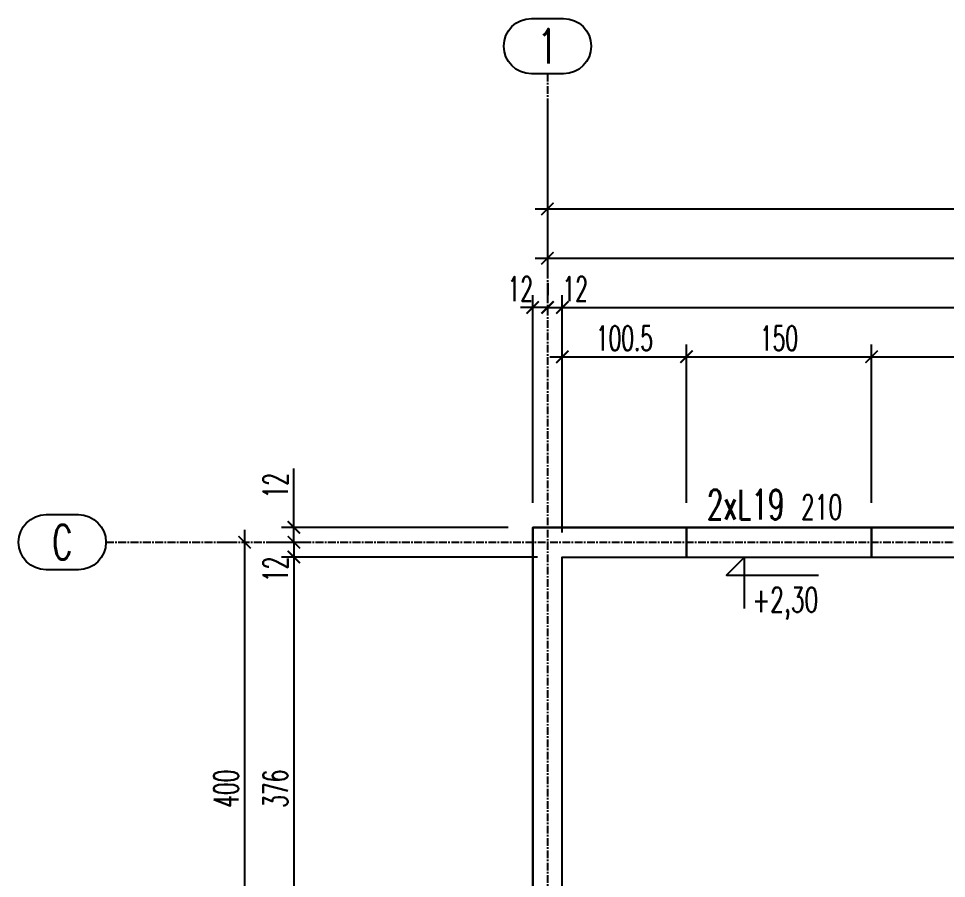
# Model space of a CAD drawing. Header units: millimetres. Extents: x -24587 to 33255, y -70862 to 32.
# Drawn here: x 25368 to 26120, y -60876 to -60179 of the extents above; entities that cross this region are included whole.
import ezdxf
from ezdxf.enums import TextEntityAlignment as Align

# ---------------------------------------------------------------- set-up
doc = ezdxf.new("R2010")
doc.units = ezdxf.units.MM
doc.header["$LTSCALE"] = 5
doc.linetypes.add('CENTER', pattern=[2, 1.25, -0.25, 0.25, -0.25])
doc.layers.get('Defpoints').update_dxf_attribs({"color": 251})
for name, color, linetype in [('K-NADPROŻA', 61, 'Continuous'), ('K-OSIE', 9, 'CENTER'), ('K-SCIANY', 2, 'Continuous'), ('K-STROPY', 161, 'Continuous'), ('K-TEXT 2.4mm', 71, 'Continuous'), ('K-TEXT 2.8mm', 101, 'Continuous'), ('K-TEXT 2mm', 254, 'Continuous'), ('K-WYMIARY', 1, 'Continuous')]:
    doc.layers.add(name, color=color, linetype=linetype)
doc.styles.add('text 2.4mm', font='romans.shx', dxfattribs={"width": 0.65})
doc.styles.add('text 2.8mm', font='romans.shx', dxfattribs={"width": 0.65})
doc.styles.add('text 2mm', font='romans.shx', dxfattribs={"width": 0.65})
doc.styles.add('WYM1', font='romanszb.shx', dxfattribs={"width": 0.6})
doc.dimstyles.new('CM100', dxfattribs={"dimscale": 5, "dimtxt": 2, "dimasz": 1, "dimexe": 1, "dimexo": 2, "dimgap": 0.5, "dimtad": 1, "dimrnd": 0.5, "dimdsep": 46, "dimtxsty": 'WYM1', "dimblk": 'OBLIQUE', "dimcen": 0, "dimdle": 1, "dimclrd": 253, "dimclre": 251, "dimclrt": 30, "dimadec": 0, "dimazin": 0, "dimtfac": 1, "dimtix": 1, "dimtmove": 0, "dimatfit": 0, "dimfxl": 1, "dimtfillclr": 256, "dimtolj": 1, "dimarcsym": 0})

# ---------------------------------------------------------------- blocks, each defined once
blk = doc.blocks.new('A$C5f19c05e')
for points in [[(0, 380.04), (0, -1260.94)], [(-357.96, 0), (2387.8, 0)]]:
    blk.add_lwpolyline(points)
at = {"layer": 'K-TEXT 2.4mm'}
for points in [[(-13.06, 380.04, -1), (-13.06, 424.79), (13.06, 424.79, -1), (13.06, 380.04)], [(-406.45, -22.38, -1), (-406.45, 22.38), (-380.34, 22.38, -1), (-380.34, -22.38)]]:
    blk.add_lwpolyline(points, format="xyb", close=True, dxfattribs=at)
at = {"layer": 'K-TEXT 2.8mm', "style": 'text 2.8mm', "width": 0.65}
for s, p in [('1', (0, 402.41)), ('C', (-393.4, 0))]:
    blk.add_text(s, height=28, dxfattribs=at).set_placement(p, align=Align.MIDDLE_CENTER)
blk = doc.blocks.new('_ArchTick')
at = {"color": 0, "linetype": 'ByBlock', "const_width": 0.15}
blk.add_lwpolyline([(-0.5, -0.5), (0.5, 0.5)], dxfattribs=at)
blk = doc.blocks.new('*D402')
at = {"layer": 'Defpoints', "color": 0, "transparency": 16777216}
for p in [(25796.64, -60223.42), (27982.64, -60223.42), (27982.64, -60333.04)]:
    blk.add_point(p, dxfattribs=at)
at = {"layer": 'K-WYMIARY', "color": 251, "lineweight": -2, "transparency": 16777216}
for p, q in [((25796.64, -60243.42), (25796.64, -60343.04)), ((27982.64, -60243.42), (27982.64, -60343.04))]:
    blk.add_line(p, q, dxfattribs=at)
at = {"layer": 'K-WYMIARY', "color": 253, "lineweight": -2, "transparency": 16777216}
blk.add_line((25786.64, -60333.04), (27992.64, -60333.04), dxfattribs=at)
at = {"layer": 'K-WYMIARY', "color": 253, "lineweight": -2, "transparency": 16777216, "xscale": 10, "yscale": 10, "zscale": 10, "rotation": 180}
blk.add_blockref('_ArchTick', (25796.64, -60333.04), dxfattribs=at)
at = {"layer": 'K-WYMIARY', "color": 253, "lineweight": -2, "transparency": 16777216, "xscale": 10, "yscale": 10, "zscale": 10}
blk.add_blockref('_ArchTick', (27982.64, -60333.04), dxfattribs=at)
at = {"layer": 'K-WYMIARY', "color": 30, "transparency": 16777216, "insert": (26889.64, -60318.04), "char_height": 20, "attachment_point": 5, "style": 'WYM1'}
blk.add_mtext('\\A1;2186', dxfattribs=at)
blk = doc.blocks.new('*D401')
at = {"layer": 'Defpoints', "color": 0, "transparency": 16777216}
for p in [(25796.64, -60223.42), (27351.64, -60373.04), (27351.64, -60373.04)]:
    blk.add_point(p, dxfattribs=at)
at = {"layer": 'K-WYMIARY', "color": 251, "lineweight": -2, "transparency": 16777216}
for p, q in [((25796.64, -60243.42), (25796.64, -60383.04)), ((27351.64, -60353.04), (27351.64, -60363.04))]:
    blk.add_line(p, q, dxfattribs=at)
at = {"layer": 'K-WYMIARY', "color": 253, "lineweight": -2, "transparency": 16777216}
blk.add_line((25786.64, -60373.04), (27361.64, -60373.04), dxfattribs=at)
at = {"layer": 'K-WYMIARY', "color": 253, "lineweight": -2, "transparency": 16777216, "xscale": 10, "yscale": 10, "zscale": 10, "rotation": 180}
blk.add_blockref('_ArchTick', (25796.64, -60373.04), dxfattribs=at)
at = {"layer": 'K-WYMIARY', "color": 253, "lineweight": -2, "transparency": 16777216, "xscale": 10, "yscale": 10, "zscale": 10}
blk.add_blockref('_ArchTick', (27351.64, -60373.04), dxfattribs=at)
at = {"layer": 'K-WYMIARY', "color": 30, "transparency": 16777216, "insert": (26574.14, -60358.04), "char_height": 20, "attachment_point": 5, "style": 'WYM1'}
blk.add_mtext('\\A1;1555', dxfattribs=at)
blk = doc.blocks.new('*D322')
at = {"layer": 'Defpoints', "color": 0, "transparency": 16777216}
for p in [(25551.02, -60603.46), (25551.02, -61003.46), (25551.02, -61003.46)]:
    blk.add_point(p, dxfattribs=at)
at = {"layer": 'K-WYMIARY', "color": 253, "lineweight": -2, "transparency": 16777216}
blk.add_line((25551.02, -60593.46), (25551.02, -61013.46), dxfattribs=at)
at = {"layer": 'K-WYMIARY', "color": 251, "lineweight": -2, "transparency": 16777216}
for p, q in [((25531.02, -60603.46), (25541.02, -60603.46)), ((25531.02, -61003.46), (25541.02, -61003.46))]:
    blk.add_line(p, q, dxfattribs=at)
at = {"layer": 'K-WYMIARY', "color": 253, "lineweight": -2, "transparency": 16777216, "xscale": 10, "yscale": 10, "zscale": 10}
for p, rotation in [((25551.02, -60603.46), 90), ((25551.02, -61003.46), 270)]:
    blk.add_blockref('_ArchTick', p, dxfattribs=dict(at, rotation=rotation))
at = {"layer": 'K-WYMIARY', "color": 30, "transparency": 16777216, "insert": (25536.02, -60803.46), "char_height": 20, "attachment_point": 5, "rotation": 90, "style": 'WYM1'}
blk.add_mtext('\\A1;400', dxfattribs=at)
blk = doc.blocks.new('*D369')
at = {"layer": 'Defpoints', "color": 0, "transparency": 16777216}
for p in [(25784.64, -60413.04), (25796.64, -60413.04), (25784.64, -60591.46)]:
    blk.add_point(p, dxfattribs=at)
at = {"layer": 'K-WYMIARY', "color": 251, "lineweight": -2, "transparency": 16777216}
for p, q in [((25796.64, -60393.04), (25796.64, -60403.04)), ((25784.64, -60571.46), (25784.64, -60403.04))]:
    blk.add_line(p, q, dxfattribs=at)
at = {"layer": 'K-WYMIARY', "color": 253, "lineweight": -2, "transparency": 16777216}
for p, q in [((25784.64, -60413.04), (25774.64, -60413.04)), ((25796.64, -60413.04), (25784.64, -60413.04)), ((25796.64, -60413.04), (25806.64, -60413.04))]:
    blk.add_line(p, q, dxfattribs=at)
at = {"layer": 'K-WYMIARY', "color": 253, "lineweight": -2, "transparency": 16777216, "xscale": 10, "yscale": 10, "zscale": 10}
blk.add_blockref('_ArchTick', (25784.64, -60413.04), dxfattribs=at)
at = {"layer": 'K-WYMIARY', "color": 253, "lineweight": -2, "transparency": 16777216, "xscale": 10, "yscale": 10, "zscale": 10, "rotation": 180}
blk.add_blockref('_ArchTick', (25796.64, -60413.04), dxfattribs=at)
at = {"layer": 'K-WYMIARY', "color": 30, "transparency": 16777216, "insert": (25774.64, -60398.04), "char_height": 20, "attachment_point": 5, "style": 'WYM1'}
blk.add_mtext('\\A1;12', dxfattribs=at)
blk = doc.blocks.new('*D312')
at = {"layer": 'Defpoints', "color": 0, "transparency": 16777216}
for p in [(25796.87, -60413.04), (25808.64, -60413.04), (25808.64, -60615.46)]:
    blk.add_point(p, dxfattribs=at)
at = {"layer": 'K-WYMIARY', "color": 251, "lineweight": -2, "transparency": 16777216}
for p, q in [((25796.87, -60393.04), (25796.87, -60403.04)), ((25808.64, -60595.46), (25808.64, -60403.04))]:
    blk.add_line(p, q, dxfattribs=at)
at = {"layer": 'K-WYMIARY', "color": 253, "lineweight": -2, "transparency": 16777216}
for p, q in [((25796.87, -60413.04), (25786.87, -60413.04)), ((25796.87, -60413.04), (25808.64, -60413.04)), ((25808.64, -60413.04), (25818.64, -60413.04))]:
    blk.add_line(p, q, dxfattribs=at)
at = {"layer": 'K-WYMIARY', "color": 253, "lineweight": -2, "transparency": 16777216, "xscale": 10, "yscale": 10, "zscale": 10}
blk.add_blockref('_ArchTick', (25796.87, -60413.04), dxfattribs=at)
at = {"layer": 'K-WYMIARY', "color": 253, "lineweight": -2, "transparency": 16777216, "xscale": 10, "yscale": 10, "zscale": 10, "rotation": 180}
blk.add_blockref('_ArchTick', (25808.64, -60413.04), dxfattribs=at)
at = {"layer": 'K-WYMIARY', "color": 30, "transparency": 16777216, "insert": (25819.09, -60398.04), "char_height": 20, "attachment_point": 5, "style": 'WYM1'}
blk.add_mtext('\\A1;12', dxfattribs=at)
blk = doc.blocks.new('*D313')
at = {"layer": 'Defpoints', "color": 0, "transparency": 16777216}
for p in [(27339.64, -60413.04), (25808.64, -60615.46), (27339.64, -60615.46)]:
    blk.add_point(p, dxfattribs=at)
at = {"layer": 'K-WYMIARY', "color": 251, "lineweight": -2, "transparency": 16777216}
for p, q in [((25808.64, -60595.46), (25808.64, -60403.04)), ((27339.64, -60595.46), (27339.64, -60403.04))]:
    blk.add_line(p, q, dxfattribs=at)
at = {"layer": 'K-WYMIARY', "color": 253, "lineweight": -2, "transparency": 16777216}
blk.add_line((25798.64, -60413.04), (27349.64, -60413.04), dxfattribs=at)
at = {"layer": 'K-WYMIARY', "color": 253, "lineweight": -2, "transparency": 16777216, "xscale": 10, "yscale": 10, "zscale": 10, "rotation": 180}
blk.add_blockref('_ArchTick', (25808.64, -60413.04), dxfattribs=at)
at = {"layer": 'K-WYMIARY', "color": 253, "lineweight": -2, "transparency": 16777216, "xscale": 10, "yscale": 10, "zscale": 10}
blk.add_blockref('_ArchTick', (27339.64, -60413.04), dxfattribs=at)
at = {"layer": 'K-WYMIARY', "color": 30, "transparency": 16777216, "insert": (26574.14, -60398.04), "char_height": 20, "attachment_point": 5, "style": 'WYM1'}
blk.add_mtext('\\A1;1531', dxfattribs=at)
blk = doc.blocks.new('*D314')
at = {"layer": 'Defpoints', "color": 0, "transparency": 16777216}
for p in [(25909.35, -60453.04), (25909.35, -60591.46), (25808.64, -60615.46)]:
    blk.add_point(p, dxfattribs=at)
at = {"layer": 'K-WYMIARY', "color": 251, "lineweight": -2, "transparency": 16777216}
for p, q in [((25808.64, -60595.46), (25808.64, -60443.04)), ((25909.35, -60571.46), (25909.35, -60443.04))]:
    blk.add_line(p, q, dxfattribs=at)
at = {"layer": 'K-WYMIARY', "color": 253, "lineweight": -2, "transparency": 16777216}
blk.add_line((25798.64, -60453.04), (25919.35, -60453.04), dxfattribs=at)
at = {"layer": 'K-WYMIARY', "color": 253, "lineweight": -2, "transparency": 16777216, "xscale": 10, "yscale": 10, "zscale": 10, "rotation": 180}
blk.add_blockref('_ArchTick', (25808.64, -60453.04), dxfattribs=at)
at = {"layer": 'K-WYMIARY', "color": 253, "lineweight": -2, "transparency": 16777216, "xscale": 10, "yscale": 10, "zscale": 10}
blk.add_blockref('_ArchTick', (25909.35, -60453.04), dxfattribs=at)
at = {"layer": 'K-WYMIARY', "color": 30, "transparency": 16777216, "insert": (25859, -60438.04), "char_height": 20, "attachment_point": 5, "style": 'WYM1'}
blk.add_mtext('\\A1;100.5', dxfattribs=at)
blk = doc.blocks.new('*D382')
at = {"layer": 'Defpoints', "color": 0, "transparency": 16777216}
for p in [(26059.35, -60453.04), (25909.35, -60591.46), (26059.35, -60591.46)]:
    blk.add_point(p, dxfattribs=at)
at = {"layer": 'K-WYMIARY', "color": 251, "lineweight": -2, "transparency": 16777216}
for p, q in [((25909.35, -60571.46), (25909.35, -60443.04)), ((26059.35, -60571.46), (26059.35, -60443.04))]:
    blk.add_line(p, q, dxfattribs=at)
at = {"layer": 'K-WYMIARY', "color": 253, "lineweight": -2, "transparency": 16777216}
blk.add_line((25899.35, -60453.04), (26069.35, -60453.04), dxfattribs=at)
at = {"layer": 'K-WYMIARY', "color": 253, "lineweight": -2, "transparency": 16777216, "xscale": 10, "yscale": 10, "zscale": 10, "rotation": 180}
blk.add_blockref('_ArchTick', (25909.35, -60453.04), dxfattribs=at)
at = {"layer": 'K-WYMIARY', "color": 253, "lineweight": -2, "transparency": 16777216, "xscale": 10, "yscale": 10, "zscale": 10}
blk.add_blockref('_ArchTick', (26059.35, -60453.04), dxfattribs=at)
at = {"layer": 'K-WYMIARY', "color": 30, "transparency": 16777216, "insert": (25984.35, -60438.04), "char_height": 20, "attachment_point": 5, "style": 'WYM1'}
blk.add_mtext('\\A1;150', dxfattribs=at)
blk = doc.blocks.new('*D383')
at = {"layer": 'Defpoints', "color": 0, "transparency": 16777216}
for p in [(26245.64, -60453.04), (26059.35, -60591.46), (26245.64, -60591.46)]:
    blk.add_point(p, dxfattribs=at)
at = {"layer": 'K-WYMIARY', "color": 251, "lineweight": -2, "transparency": 16777216}
for p, q in [((26059.35, -60571.46), (26059.35, -60443.04)), ((26245.64, -60571.46), (26245.64, -60443.04))]:
    blk.add_line(p, q, dxfattribs=at)
at = {"layer": 'K-WYMIARY', "color": 253, "lineweight": -2, "transparency": 16777216}
blk.add_line((26049.35, -60453.04), (26255.64, -60453.04), dxfattribs=at)
at = {"layer": 'K-WYMIARY', "color": 253, "lineweight": -2, "transparency": 16777216, "xscale": 10, "yscale": 10, "zscale": 10, "rotation": 180}
blk.add_blockref('_ArchTick', (26059.35, -60453.04), dxfattribs=at)
at = {"layer": 'K-WYMIARY', "color": 253, "lineweight": -2, "transparency": 16777216, "xscale": 10, "yscale": 10, "zscale": 10}
blk.add_blockref('_ArchTick', (26245.64, -60453.04), dxfattribs=at)
at = {"layer": 'K-WYMIARY', "color": 30, "transparency": 16777216, "insert": (26152.5, -60438.04), "char_height": 20, "attachment_point": 5, "style": 'WYM1'}
blk.add_mtext('\\A1;186.5', dxfattribs=at)
blk = doc.blocks.new('*D311')
at = {"layer": 'Defpoints', "color": 0, "transparency": 16777216}
for p in [(25591.02, -60591.46), (25784.64, -60591.46), (25551.02, -60603.46)]:
    blk.add_point(p, dxfattribs=at)
at = {"layer": 'K-WYMIARY', "color": 253, "lineweight": -2, "transparency": 16777216}
for p, q in [((25591.02, -60591.46), (25591.02, -60543.75)), ((25591.02, -60603.46), (25591.02, -60591.46)), ((25591.02, -60603.46), (25591.02, -60613.46))]:
    blk.add_line(p, q, dxfattribs=at)
at = {"layer": 'K-WYMIARY', "color": 251, "lineweight": -2, "transparency": 16777216}
for p, q in [((25764.64, -60591.46), (25581.02, -60591.46)), ((25571.02, -60603.46), (25601.02, -60603.46))]:
    blk.add_line(p, q, dxfattribs=at)
at = {"layer": 'K-WYMIARY', "color": 253, "lineweight": -2, "transparency": 16777216, "xscale": 10, "yscale": 10, "zscale": 10}
for p, rotation in [((25591.02, -60591.46), 270), ((25591.02, -60603.46), 90)]:
    blk.add_blockref('_ArchTick', p, dxfattribs=dict(at, rotation=rotation))
at = {"layer": 'K-WYMIARY', "color": 30, "transparency": 16777216, "insert": (25576.02, -60557.6), "char_height": 20, "attachment_point": 5, "rotation": 90, "style": 'WYM1'}
blk.add_mtext('\\A1;12', dxfattribs=at)
blk = doc.blocks.new('*D390')
at = {"layer": 'Defpoints', "color": 0, "transparency": 16777216}
for p in [(25551.02, -60603.46), (25591.02, -60615.46), (25808.64, -60615.46)]:
    blk.add_point(p, dxfattribs=at)
at = {"layer": 'K-WYMIARY', "color": 253, "lineweight": -2, "transparency": 16777216}
for p, q in [((25591.02, -60603.46), (25591.02, -60593.46)), ((25591.02, -60603.46), (25591.02, -60615.46)), ((25591.02, -60615.46), (25591.02, -60625.46))]:
    blk.add_line(p, q, dxfattribs=at)
at = {"layer": 'K-WYMIARY', "color": 251, "lineweight": -2, "transparency": 16777216}
for p, q in [((25571.02, -60603.46), (25601.02, -60603.46)), ((25788.64, -60615.46), (25581.02, -60615.46))]:
    blk.add_line(p, q, dxfattribs=at)
at = {"layer": 'K-WYMIARY', "color": 253, "lineweight": -2, "transparency": 16777216, "xscale": 10, "yscale": 10, "zscale": 10}
for p, rotation in [((25591.02, -60603.46), 270), ((25591.02, -60615.46), 90)]:
    blk.add_blockref('_ArchTick', p, dxfattribs=dict(at, rotation=rotation))
at = {"layer": 'K-WYMIARY', "color": 30, "transparency": 16777216, "insert": (25576.02, -60625.46), "char_height": 20, "attachment_point": 5, "rotation": 90, "style": 'WYM1'}
blk.add_mtext('\\A1;12', dxfattribs=at)
blk = doc.blocks.new('*D374')
at = {"layer": 'Defpoints', "color": 0, "transparency": 16777216}
for p in [(25808.64, -60615.46), (25591.02, -60991.46), (25808.64, -60991.46)]:
    blk.add_point(p, dxfattribs=at)
at = {"layer": 'K-WYMIARY', "color": 253, "lineweight": -2, "transparency": 16777216}
blk.add_line((25591.02, -60605.46), (25591.02, -61001.46), dxfattribs=at)
at = {"layer": 'K-WYMIARY', "color": 251, "lineweight": -2, "transparency": 16777216}
for p, q in [((25788.64, -60615.46), (25581.02, -60615.46)), ((25788.64, -60991.46), (25581.02, -60991.46))]:
    blk.add_line(p, q, dxfattribs=at)
at = {"layer": 'K-WYMIARY', "color": 253, "lineweight": -2, "transparency": 16777216, "xscale": 10, "yscale": 10, "zscale": 10}
for p, rotation in [((25591.02, -60615.46), 90), ((25591.02, -60991.46), 270)]:
    blk.add_blockref('_ArchTick', p, dxfattribs=dict(at, rotation=rotation))
at = {"layer": 'K-WYMIARY', "color": 30, "transparency": 16777216, "insert": (25576.02, -60803.46), "char_height": 20, "attachment_point": 5, "rotation": 90, "style": 'WYM1'}
blk.add_mtext('\\A1;376', dxfattribs=at)

msp = doc.modelspace()

# ---------------------------------------------------------------- linework, layer by layer
at = {"layer": 'K-NADPROŻA'}
msp.add_lwpolyline([(25909.351, -60615.46), (26059.351, -60615.46), (26059.351, -60591.46), (25909.351, -60591.46)], close=True, dxfattribs=at)
at = {"layer": 'K-SCIANY'}
for points in [[(25909.351, -60591.46), (25784.64, -60591.46), (25784.64, -61179.334), (25808.64, -61179.334), (25808.64, -61015.46), (26255.64, -61015.46), (26255.64, -61269.41), (26279.64, -61269.41), (26279.64, -61015.46), (26297.59, -61015.46), (26297.59, -60991.46), (25808.64, -60991.46), (25808.64, -60615.46), (25909.351, -60615.46)], [(26059.351, -60615.46), (26245.64, -60615.46), (26245.64, -60591.46), (26059.351, -60591.46)]]:
    msp.add_lwpolyline(points, close=True, dxfattribs=at)
at = {"layer": 'K-STROPY'}
msp.add_lwpolyline([(25784.64, -60591.46), (27994.64, -60591.46), (27994.64, -61561.46), (25784.64, -61561.46)], close=True, dxfattribs=at)
at = {"layer": 'K-TEXT 2mm', "lineweight": -2}
msp.add_lwpolyline([(25956.358, -60657.112), (25956.358, -60615.46), (25941.683, -60630.136), (26016.389, -60630.136)], dxfattribs=at)

# ---------------------------------------------------------------- block references
at = {"layer": 'K-OSIE'}
msp.add_blockref('A$C5f19c05e', (25796.64, -60603.46), dxfattribs=at)

# ---------------------------------------------------------------- texts
at = {"layer": 'K-TEXT 2.4mm', "style": 'text 2.4mm', "width": 0.65}
msp.add_text('2xL19', height=24, rotation=360, dxfattribs=at).set_placement((25957.342, -60572.899), align=Align.MIDDLE_CENTER)
at = {"layer": 'K-TEXT 2mm', "lineweight": -2, "style": 'text 2mm', "width": 0.65}
for s, p in [('210', (26002.144, -60584.899)), ('+2,30', (25962.706, -60660.167))]:
    msp.add_text(s, height=20, dxfattribs=at).set_placement(p)

# ---------------------------------------------------------------- dimensions: what is measured, and where the dimension line sits
at = {"layer": 'K-WYMIARY'}
for base, p1, p2, override, picture, middle in [((27982.64, -60333.044), (25796.64, -60223.421), (27982.64, -60223.421), {"dimscale": 10, "dimblk": 'ArchTick'}, '*D402', (26889.64, -60318.044)), ((27351.64, -60373.044), (25796.64, -60223.421), (27351.64, -60373.044), {"dimscale": 10, "dimblk": 'ArchTick'}, '*D401', (26574.14, -60358.044)), ((27339.64, -60413.044), (25808.64, -60615.46), (27339.64, -60615.46), {"dimscale": 10, "dimblk": 'ArchTick', "dimtmove": 1}, '*D313', (26574.14, -60398.044)), ((25909.351, -60453.044), (25808.64, -60615.46), (25909.351, -60591.46), {"dimscale": 10, "dimblk": 'ArchTick', "dimtmove": 1}, '*D314', (25858.996, -60438.044)), ((26059.351, -60453.044), (25909.351, -60591.46), (26059.351, -60591.46), {"dimscale": 10, "dimblk": 'ArchTick', "dimtmove": 1}, '*D382', (25984.351, -60438.044)), ((26245.64, -60453.044), (26059.351, -60591.46), (26245.64, -60591.46), {"dimscale": 10, "dimblk": 'ArchTick', "dimtmove": 1}, '*D383', (26152.496, -60438.044))]:
    dim = msp.add_linear_dim(base=base, p1=p1, p2=p2, dimstyle='CM100', override=override, dxfattribs=at)
    dim.commit()
    dim.dimension.update_dxf_attribs({"geometry": picture, "text_midpoint": middle})
for base, p1, p2, picture, middle in [((25784.64, -60413.044), (25796.64, -60413.044), (25784.64, -60591.46), '*D369', (25774.64, -60413.044)), ((25808.6396, -60413.0443), (25796.8654, -60413.0443), (25808.6396, -60615.4603), '*D312', (25819.0912, -60413.0443))]:
    dim = msp.add_linear_dim(base=base, p1=p1, p2=p2, dimstyle='CM100', override={"dimscale": 10, "dimblk": 'ArchTick', "dimtmove": 1}, dxfattribs=at)
    dim.commit()
    dim.dimension.update_dxf_attribs({"geometry": picture, "text_midpoint": middle, "dimtype": 160})
for base, p2, override, picture, middle in [((25591.024, -60591.46), (25784.64, -60591.46), {"dimscale": 10, "dimblk": 'ArchTick'}, '*D311', (25591.024, -60557.603)), ((25591.024, -60615.46), (25808.64, -60615.46), {"dimscale": 10, "dimblk": 'ArchTick', "dimtmove": 1}, '*D390', (25591.024, -60625.46))]:
    dim = msp.add_linear_dim(base=base, p1=(25551.024, -60603.46), p2=p2, angle=90, dimstyle='CM100', override=override, dxfattribs=at)
    dim.commit()
    dim.dimension.update_dxf_attribs({"geometry": picture, "text_midpoint": middle, "dimtype": 160})
for base, p1, p2, override, picture, middle in [((25551.024, -61003.46), (25551.024, -60603.46), (25551.024, -61003.46), {"dimscale": 10, "dimblk": 'ArchTick'}, '*D322', (25536.024, -60803.46)), ((25591.024, -60991.46), (25808.64, -60615.46), (25808.64, -60991.46), {"dimscale": 10, "dimblk": 'ArchTick', "dimtmove": 1}, '*D374', (25576.024, -60803.46))]:
    dim = msp.add_linear_dim(base=base, p1=p1, p2=p2, angle=90, dimstyle='CM100', override=override, dxfattribs=at)
    dim.commit()
    dim.dimension.update_dxf_attribs({"geometry": picture, "text_midpoint": middle})

doc.saveas('drawing.dxf')
